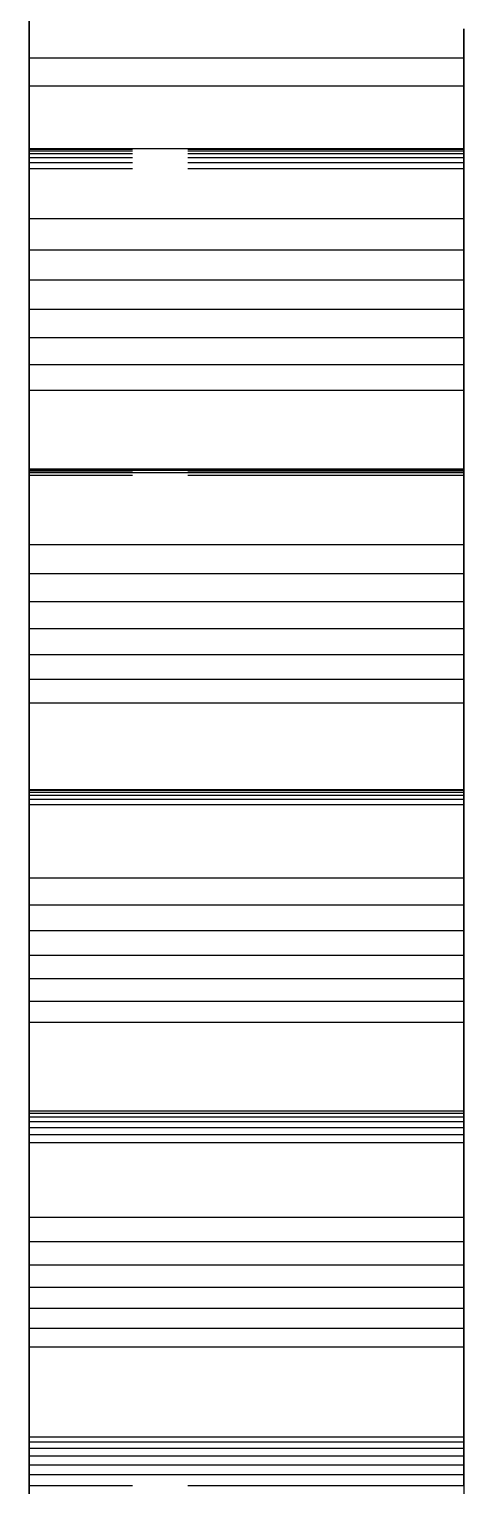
# Model space of a CAD drawing. Header units: millimetres. Extents: x -30 to 157, y -46 to 88.
# Drawn here: x 64.81 to 66.81, y 3.37 to 10.08 of the extents above; entities that cross this region are included whole.
import ezdxf

# ---------------------------------------------------------------- set-up
doc = ezdxf.new("R2010")
doc.units = ezdxf.units.MM
doc.linetypes.add('DASHED', pattern=[1.524, 1.27, -0.254])
doc.layers.add('HIDDEN', color=8, linetype='DASHED')
doc.layers.add('VISIBLE', color=7, linetype='CONTINUOUS')

msp = doc.modelspace()

# ---------------------------------------------------------------- linework, layer by layer
at = {"layer": 'HIDDEN'}
for points in [[(64.80936, 3.11144), (64.80936, 3.42258), (64.80936, 3.73373), (64.80936, 4.04487), (64.80936, 4.35601), (64.80936, 4.66716), (64.80936, 4.9783), (64.80936, 5.28945), (64.80936, 5.60059), (64.80936, 5.91173), (64.80936, 6.22288), (64.80936, 6.53402), (64.80936, 6.84517), (64.80936, 7.15631), (64.80936, 7.46745), (64.80936, 7.7786), (64.80936, 8.08974), (64.80936, 8.40089), (64.80936, 8.71203), (64.80936, 9.02317), (64.80936, 9.33432), (64.80936, 9.64546), (64.80936, 9.95661), (64.80936, 10.26775)], [(64.80936, 10.26775), (64.80936, 9.64546), (64.80936, 9.02317), (64.80936, 8.40089), (64.80936, 7.7786), (64.80936, 7.15631), (64.80936, 6.53402), (64.80936, 5.91173), (64.80936, 5.28945), (64.80936, 4.66716), (64.80936, 4.04487), (64.80936, 3.42258), (64.80936, 2.8003), (64.80936, 2.17801), (64.80936, 1.55572), (64.80936, 0.93343), (64.80936, 0.31114), (64.80936, -0.31114), (64.80936, -0.93343), (64.80936, -1.55572), (64.80936, -2.17801), (64.80936, -2.8003), (64.80936, -3.42258)], [(64.80936, 3.30192), (64.80936, 3.63211), (64.80936, 3.9623), (64.80936, 4.29249), (64.80936, 4.62268), (64.80936, 4.95287), (64.80936, 5.28306), (64.80936, 5.61326), (64.80936, 5.94345), (64.80936, 6.27364), (64.80936, 6.60383), (64.80936, 6.93402), (64.80936, 7.26421), (64.80936, 7.59441), (64.80936, 7.9246), (64.80936, 8.25479), (64.80936, 8.58498), (64.80936, 8.91517), (64.80936, 9.24536), (64.80936, 9.57555), (64.80936, 9.90575), (64.80936, 10.23594)], [(64.80936, 10.23594), (64.80936, 9.57555), (64.80936, 8.91517), (64.80936, 8.25479), (64.80936, 7.59441), (64.80936, 6.93402), (64.80936, 6.27364), (64.80936, 5.61326), (64.80936, 4.95287), (64.80936, 4.29249), (64.80936, 3.63211), (64.80936, 2.97172), (64.80936, 2.31134), (64.80936, 1.65096), (64.80936, 0.99057), (64.80936, 0.33019), (64.80936, -0.33019), (64.80936, -0.99057), (64.80936, -1.65096), (64.80936, -2.31134), (64.80936, -2.97172), (64.80936, -3.63211)], [(64.80936, 10.08237), (64.80936, 9.94794)], [(66.80936, 10.08237), (66.80936, 9.94794)], [(64.80936, 9.94794), (64.80936, 9.81886)], [(66.80936, 9.94794), (64.80936, 9.94794)], [(66.80936, 9.94794), (66.80936, 9.81886)], [(64.80936, 9.81886), (64.80936, 9.43809)], [(66.80936, 9.81886), (64.80936, 9.81886)], [(66.80936, 9.81886), (66.80936, 9.43809)], [(64.80936, 9.53088), (64.80936, 9.52744)], [(64.80936, 9.43809), (64.80936, 9.53088)], [(64.80936, 9.52744), (64.80936, 9.53088)], [(64.80936, 9.53088), (64.80936, 9.2073)], [(66.80936, 9.53088), (64.80936, 9.53088)], [(64.80936, 9.52744), (64.80936, 9.51946)], [(64.80936, 9.51946), (64.80936, 9.52744)], [(66.80936, 9.52744), (64.80936, 9.52744)], [(66.80936, 9.52744), (64.80936, 9.52744)], [(66.80936, 9.53088), (66.80936, 9.52744)], [(66.80936, 9.43809), (66.80936, 9.53088)], [(66.80936, 9.52744), (66.80936, 9.53088)], [(66.80936, 9.53088), (66.80936, 9.2073)], [(66.80936, 9.52744), (66.80936, 9.51946)], [(66.80936, 9.51946), (66.80936, 9.52744)], [(64.80936, 9.51946), (64.80936, 9.50677)], [(64.80936, 9.50677), (64.80936, 9.51946)], [(66.80936, 9.51946), (64.80936, 9.51946)], [(66.80936, 9.51946), (64.80936, 9.51946)], [(64.80936, 9.50677), (64.80936, 9.48917)], [(64.80936, 9.48917), (64.80936, 9.50677)], [(66.80936, 9.50677), (64.80936, 9.50677)], [(66.80936, 9.50677), (64.80936, 9.50677)], [(64.80936, 9.48917), (64.80936, 9.46639)], [(64.80936, 9.46639), (64.80936, 9.48917)], [(66.80936, 9.48917), (64.80936, 9.48917)], [(66.80936, 9.48917), (64.80936, 9.48917)], [(64.80936, 9.46639), (64.80936, 9.43809)], [(64.80936, 9.43809), (64.80936, 9.46639)], [(66.80936, 9.46639), (64.80936, 9.46639)], [(66.80936, 9.46639), (64.80936, 9.46639)], [(66.80936, 9.51946), (66.80936, 9.50677)], [(66.80936, 9.50677), (66.80936, 9.51946)], [(66.80936, 9.50677), (66.80936, 9.48917)], [(66.80936, 9.48917), (66.80936, 9.50677)], [(66.80936, 9.48917), (66.80936, 9.46639)], [(66.80936, 9.46639), (66.80936, 9.48917)], [(66.80936, 9.46639), (66.80936, 9.43809)], [(66.80936, 9.43809), (66.80936, 9.46639)], [(66.80936, 9.43809), (64.80936, 9.43809)], [(66.80936, 9.43809), (64.80936, 9.43809)], [(64.80936, 9.2073), (64.80936, 9.06381)], [(66.80936, 9.2073), (64.80936, 9.2073)], [(66.80936, 9.2073), (66.80936, 9.06381)], [(64.80936, 9.06381), (64.80936, 8.92471)], [(66.80936, 9.06381), (64.80936, 9.06381)], [(66.80936, 9.06381), (66.80936, 8.92471)], [(64.80936, 8.92471), (64.80936, 8.79021)], [(66.80936, 8.92471), (64.80936, 8.92471)], [(66.80936, 8.92471), (66.80936, 8.79021)], [(64.80936, 8.79021), (64.80936, 8.66054)], [(66.80936, 8.79021), (64.80936, 8.79021)], [(66.80936, 8.79021), (66.80936, 8.66054)], [(64.80936, 8.66054), (64.80936, 8.53599)], [(66.80936, 8.66054), (64.80936, 8.66054)], [(66.80936, 8.66054), (66.80936, 8.53599)], [(64.80936, 8.53599), (64.80936, 8.41697)], [(66.80936, 8.53599), (64.80936, 8.53599)], [(66.80936, 8.53599), (66.80936, 8.41697)], [(64.80936, 8.41697), (64.80936, 8.02524)], [(66.80936, 8.41697), (64.80936, 8.41697)], [(66.80936, 8.41697), (66.80936, 8.02524)], [(64.80936, 8.05465), (64.80936, 8.05027)], [(64.80936, 8.02524), (64.80936, 8.05465)], [(64.80936, 8.05027), (64.80936, 8.05465)], [(64.80936, 8.05465), (64.80936, 8.054)], [(66.80936, 8.05465), (64.80936, 8.05465)], [(64.80936, 8.054), (64.80936, 8.04852)], [(66.80936, 8.054), (64.80936, 8.054)], [(64.80936, 8.05027), (64.80936, 8.04059)], [(64.80936, 8.04059), (64.80936, 8.05027)], [(66.80936, 8.05027), (64.80936, 8.05027)], [(66.80936, 8.05027), (64.80936, 8.05027)], [(66.80936, 8.05465), (66.80936, 8.05027)], [(66.80936, 8.02524), (66.80936, 8.05465)], [(66.80936, 8.05027), (66.80936, 8.05465)], [(66.80936, 8.05465), (66.80936, 8.054)], [(66.80936, 8.054), (66.80936, 8.04852)], [(66.80936, 8.05027), (66.80936, 8.04059)], [(66.80936, 8.04059), (66.80936, 8.05027)], [(64.80936, 8.04852), (64.80936, 8.0384)], [(66.80936, 8.04852), (64.80936, 8.04852)], [(64.80936, 8.04059), (64.80936, 8.02524)], [(64.80936, 8.02524), (64.80936, 8.04059)], [(66.80936, 8.04059), (64.80936, 8.04059)], [(66.80936, 8.04059), (64.80936, 8.04059)], [(64.80936, 8.0384), (64.80936, 7.70637)], [(66.80936, 8.0384), (64.80936, 8.0384)], [(66.80936, 8.02524), (64.80936, 8.02524)], [(66.80936, 8.02524), (64.80936, 8.02524)], [(66.80936, 8.04852), (66.80936, 8.0384)], [(66.80936, 8.04059), (66.80936, 8.02524)], [(66.80936, 8.02524), (66.80936, 8.04059)], [(66.80936, 8.0384), (66.80936, 7.70637)], [(64.80936, 7.70637), (64.80936, 7.57279)], [(66.80936, 7.70637), (64.80936, 7.70637)], [(66.80936, 7.70637), (66.80936, 7.57279)], [(64.80936, 7.57279), (64.80936, 7.44373)], [(66.80936, 7.57279), (64.80936, 7.57279)], [(66.80936, 7.57279), (66.80936, 7.44373)], [(64.80936, 7.44373), (64.80936, 7.31939)], [(66.80936, 7.44373), (64.80936, 7.44373)], [(66.80936, 7.44373), (66.80936, 7.31939)], [(64.80936, 7.31939), (64.80936, 7.20002)], [(66.80936, 7.31939), (64.80936, 7.31939)], [(66.80936, 7.31939), (66.80936, 7.20002)], [(64.80936, 7.20002), (64.80936, 7.08592)], [(66.80936, 7.20002), (64.80936, 7.20002)], [(66.80936, 7.20002), (66.80936, 7.08592)], [(64.80936, 7.08592), (64.80936, 6.97748)], [(66.80936, 7.08592), (64.80936, 7.08592)], [(66.80936, 7.08592), (66.80936, 6.97748)], [(64.80936, 6.97748), (64.80936, 6.57656)], [(66.80936, 6.97748), (64.80936, 6.97748)], [(66.80936, 6.97748), (66.80936, 6.57656)], [(64.80936, 6.57888), (64.80936, 6.57656)], [(64.80936, 6.57656), (64.80936, 6.57888)], [(64.80936, 6.57656), (64.80936, 6.57888)], [(64.80936, 6.57888), (64.80936, 6.57543)], [(66.80936, 6.57888), (64.80936, 6.57888)], [(66.80936, 6.57656), (64.80936, 6.57656)], [(66.80936, 6.57656), (64.80936, 6.57656)], [(64.80936, 6.57543), (64.80936, 6.56656)], [(66.80936, 6.57543), (64.80936, 6.57543)], [(66.80936, 6.57888), (66.80936, 6.57656)], [(66.80936, 6.57656), (66.80936, 6.57888)], [(66.80936, 6.57656), (66.80936, 6.57888)], [(66.80936, 6.57888), (66.80936, 6.57543)], [(66.80936, 6.57543), (66.80936, 6.56656)], [(64.80936, 6.56656), (64.80936, 6.55256)], [(66.80936, 6.56656), (64.80936, 6.56656)], [(64.80936, 6.55256), (64.80936, 6.53365)], [(66.80936, 6.55256), (64.80936, 6.55256)], [(64.80936, 6.53365), (64.80936, 6.51001)], [(66.80936, 6.53365), (64.80936, 6.53365)], [(64.80936, 6.51001), (64.80936, 6.17103)], [(66.80936, 6.51001), (64.80936, 6.51001)], [(66.80936, 6.56656), (66.80936, 6.55256)], [(66.80936, 6.55256), (66.80936, 6.53365)], [(66.80936, 6.53365), (66.80936, 6.51001)], [(66.80936, 6.51001), (66.80936, 6.17103)], [(64.80936, 6.17103), (64.80936, 6.04795)], [(66.80936, 6.17103), (64.80936, 6.17103)], [(66.80936, 6.17103), (66.80936, 6.04795)], [(64.80936, 6.04795), (64.80936, 5.9295)], [(66.80936, 6.04795), (64.80936, 6.04795)], [(66.80936, 6.04795), (66.80936, 5.9295)], [(64.80936, 5.9295), (64.80936, 5.81589)], [(66.80936, 5.9295), (64.80936, 5.9295)], [(66.80936, 5.9295), (66.80936, 5.81589)], [(64.80936, 5.81589), (64.80936, 5.70736)], [(66.80936, 5.81589), (64.80936, 5.81589)], [(66.80936, 5.81589), (66.80936, 5.70736)], [(64.80936, 5.70736), (64.80936, 5.60421)], [(66.80936, 5.70736), (64.80936, 5.70736)], [(66.80936, 5.70736), (66.80936, 5.60421)], [(64.80936, 5.60421), (64.80936, 5.50683)], [(66.80936, 5.60421), (64.80936, 5.60421)], [(66.80936, 5.60421), (66.80936, 5.50683)], [(64.80936, 5.50683), (64.80936, 5.09849)], [(66.80936, 5.50683), (64.80936, 5.50683)], [(66.80936, 5.50683), (66.80936, 5.09849)], [(64.80936, 5.09849), (64.80936, 5.08779)], [(66.80936, 5.09849), (64.80936, 5.09849)], [(66.80936, 5.09849), (66.80936, 5.08779)], [(64.80936, 5.08779), (64.80936, 5.07121)], [(66.80936, 5.08779), (64.80936, 5.08779)], [(64.80936, 5.07121), (64.80936, 5.04914)], [(66.80936, 5.07121), (64.80936, 5.07121)], [(64.80936, 5.04914), (64.80936, 5.02186)], [(66.80936, 5.04914), (64.80936, 5.04914)], [(66.80936, 5.08779), (66.80936, 5.07121)], [(66.80936, 5.07121), (66.80936, 5.04914)], [(66.80936, 5.04914), (66.80936, 5.02186)], [(64.80936, 5.02186), (64.80936, 4.9896)], [(66.80936, 5.02186), (64.80936, 5.02186)], [(64.80936, 4.9896), (64.80936, 4.95255)], [(66.80936, 4.9896), (64.80936, 4.9896)], [(66.80936, 5.02186), (66.80936, 4.9896)], [(66.80936, 4.9896), (66.80936, 4.95255)], [(64.80936, 4.95255), (64.80936, 4.60812)], [(66.80936, 4.95255), (64.80936, 4.95255)], [(66.80936, 4.95255), (66.80936, 4.60812)], [(64.80936, 4.60812), (64.80936, 4.4961)], [(66.80936, 4.60812), (64.80936, 4.60812)], [(66.80936, 4.60812), (66.80936, 4.4961)], [(64.80936, 4.4961), (64.80936, 4.3888)], [(66.80936, 4.4961), (64.80936, 4.4961)], [(66.80936, 4.4961), (66.80936, 4.3888)], [(64.80936, 4.3888), (64.80936, 4.28642)], [(66.80936, 4.3888), (64.80936, 4.3888)], [(66.80936, 4.3888), (66.80936, 4.28642)], [(64.80936, 4.28642), (64.80936, 4.1892)], [(66.80936, 4.28642), (64.80936, 4.28642)], [(66.80936, 4.28642), (66.80936, 4.1892)], [(64.80936, 4.1892), (64.80936, 4.09746)], [(66.80936, 4.1892), (64.80936, 4.1892)], [(66.80936, 4.1892), (66.80936, 4.09746)], [(64.80936, 4.09746), (64.80936, 4.01159)], [(66.80936, 4.09746), (64.80936, 4.09746)], [(66.80936, 4.09746), (66.80936, 4.01159)], [(64.80936, 4.01159), (64.80936, 3.59766)], [(66.80936, 4.01159), (64.80936, 4.01159)], [(66.80936, 4.01159), (66.80936, 3.59766)], [(64.80936, 3.59766), (64.80936, 3.57398)], [(66.80936, 3.59766), (64.80936, 3.59766)], [(64.80936, 3.57398), (64.80936, 3.54435)], [(66.80936, 3.57398), (64.80936, 3.57398)], [(66.80936, 3.59766), (66.80936, 3.57398)], [(66.80936, 3.57398), (66.80936, 3.54435)], [(64.80936, 3.54435), (64.80936, 3.50917)], [(66.80936, 3.54435), (64.80936, 3.54435)], [(64.80936, 3.50917), (64.80936, 3.46873)], [(66.80936, 3.50917), (64.80936, 3.50917)], [(66.80936, 3.54435), (66.80936, 3.50917)], [(66.80936, 3.50917), (66.80936, 3.46873)], [(64.80936, 3.46873), (64.80936, 3.42327)], [(66.80936, 3.46873), (64.80936, 3.46873)], [(64.80936, 3.42327), (64.80936, 3.37297)], [(66.80936, 3.42327), (64.80936, 3.42327)], [(66.80936, 3.46873), (66.80936, 3.42327)], [(66.80936, 3.42327), (66.80936, 3.37297)], [(64.80936, 3.37297), (64.80936, 3.02463)], [(66.80936, 3.37297), (64.80936, 3.37297)], [(66.80936, 3.37297), (66.80936, 3.02463)]]:
    msp.add_lwpolyline(points, dxfattribs=at)
at = {"layer": 'VISIBLE'}
for points in [[(64.80936, 9.94794), (64.80936, 10.08237)], [(66.80936, 9.94794), (66.80936, 10.08237)], [(64.80936, 9.81886), (64.80936, 9.94794)], [(66.80936, 9.94794), (64.80936, 9.94794)], [(66.80936, 9.81886), (66.80936, 9.94794)], [(64.80936, 9.53088), (64.80936, 9.81886)], [(66.80936, 9.81886), (64.80936, 9.81886)], [(66.80936, 9.53088), (66.80936, 9.81886)], [(64.80936, 9.2073), (64.80936, 9.53088)], [(66.80936, 9.53088), (64.80936, 9.53088)], [(66.80936, 9.2073), (66.80936, 9.53088)], [(64.80936, 9.06381), (64.80936, 9.2073)], [(66.80936, 9.2073), (64.80936, 9.2073)], [(66.80936, 9.06381), (66.80936, 9.2073)], [(64.80936, 8.92471), (64.80936, 9.06381)], [(66.80936, 9.06381), (64.80936, 9.06381)], [(66.80936, 8.92471), (66.80936, 9.06381)], [(64.80936, 8.79021), (64.80936, 8.92471)], [(66.80936, 8.92471), (64.80936, 8.92471)], [(66.80936, 8.79021), (66.80936, 8.92471)], [(64.80936, 8.66054), (64.80936, 8.79021)], [(66.80936, 8.79021), (64.80936, 8.79021)], [(66.80936, 8.66054), (66.80936, 8.79021)], [(64.80936, 8.53599), (64.80936, 8.66054)], [(66.80936, 8.66054), (64.80936, 8.66054)], [(66.80936, 8.53599), (66.80936, 8.66054)], [(64.80936, 8.41697), (64.80936, 8.53599)], [(66.80936, 8.53599), (64.80936, 8.53599)], [(66.80936, 8.41697), (66.80936, 8.53599)], [(64.80936, 8.05465), (64.80936, 8.41697)], [(66.80936, 8.41697), (64.80936, 8.41697)], [(66.80936, 8.05465), (66.80936, 8.41697)], [(64.80936, 8.054), (64.80936, 8.05465)], [(66.80936, 8.05465), (64.80936, 8.05465)], [(64.80936, 8.04852), (64.80936, 8.054)], [(66.80936, 8.054), (64.80936, 8.054)], [(66.80936, 8.054), (66.80936, 8.05465)], [(66.80936, 8.04852), (66.80936, 8.054)], [(64.80936, 8.0384), (64.80936, 8.04852)], [(66.80936, 8.04852), (64.80936, 8.04852)], [(64.80936, 7.70637), (64.80936, 8.0384)], [(66.80936, 8.0384), (64.80936, 8.0384)], [(66.80936, 8.0384), (66.80936, 8.04852)], [(66.80936, 7.70637), (66.80936, 8.0384)], [(64.80936, 7.57279), (64.80936, 7.70637)], [(66.80936, 7.70637), (64.80936, 7.70637)], [(66.80936, 7.57279), (66.80936, 7.70637)], [(64.80936, 7.44373), (64.80936, 7.57279)], [(66.80936, 7.57279), (64.80936, 7.57279)], [(66.80936, 7.44373), (66.80936, 7.57279)], [(64.80936, 7.31939), (64.80936, 7.44373)], [(66.80936, 7.44373), (64.80936, 7.44373)], [(66.80936, 7.31939), (66.80936, 7.44373)], [(64.80936, 7.20002), (64.80936, 7.31939)], [(66.80936, 7.31939), (64.80936, 7.31939)], [(66.80936, 7.20002), (66.80936, 7.31939)], [(64.80936, 7.08592), (64.80936, 7.20002)], [(66.80936, 7.20002), (64.80936, 7.20002)], [(66.80936, 7.08592), (66.80936, 7.20002)], [(64.80936, 6.97748), (64.80936, 7.08592)], [(66.80936, 7.08592), (64.80936, 7.08592)], [(66.80936, 6.97748), (66.80936, 7.08592)], [(64.80936, 6.57888), (64.80936, 6.97748)], [(66.80936, 6.97748), (64.80936, 6.97748)], [(66.80936, 6.57888), (66.80936, 6.97748)], [(64.80936, 6.57543), (64.80936, 6.57888)], [(66.80936, 6.57888), (64.80936, 6.57888)], [(64.80936, 6.56656), (64.80936, 6.57543)], [(66.80936, 6.57543), (64.80936, 6.57543)], [(66.80936, 6.57543), (66.80936, 6.57888)], [(66.80936, 6.56656), (66.80936, 6.57543)], [(64.80936, 6.55256), (64.80936, 6.56656)], [(66.80936, 6.56656), (64.80936, 6.56656)], [(64.80936, 6.53365), (64.80936, 6.55256)], [(66.80936, 6.55256), (64.80936, 6.55256)], [(64.80936, 6.51001), (64.80936, 6.53365)], [(66.80936, 6.53365), (64.80936, 6.53365)], [(64.80936, 6.17103), (64.80936, 6.51001)], [(66.80936, 6.51001), (64.80936, 6.51001)], [(66.80936, 6.55256), (66.80936, 6.56656)], [(66.80936, 6.53365), (66.80936, 6.55256)], [(66.80936, 6.51001), (66.80936, 6.53365)], [(66.80936, 6.17103), (66.80936, 6.51001)], [(64.80936, 6.04795), (64.80936, 6.17103)], [(66.80936, 6.17103), (64.80936, 6.17103)], [(66.80936, 6.04795), (66.80936, 6.17103)], [(64.80936, 5.9295), (64.80936, 6.04795)], [(66.80936, 6.04795), (64.80936, 6.04795)], [(66.80936, 5.9295), (66.80936, 6.04795)], [(64.80936, 5.81589), (64.80936, 5.9295)], [(66.80936, 5.9295), (64.80936, 5.9295)], [(66.80936, 5.81589), (66.80936, 5.9295)], [(64.80936, 5.70736), (64.80936, 5.81589)], [(66.80936, 5.81589), (64.80936, 5.81589)], [(66.80936, 5.70736), (66.80936, 5.81589)], [(64.80936, 5.60421), (64.80936, 5.70736)], [(66.80936, 5.70736), (64.80936, 5.70736)], [(66.80936, 5.60421), (66.80936, 5.70736)], [(64.80936, 5.50683), (64.80936, 5.60421)], [(66.80936, 5.60421), (64.80936, 5.60421)], [(66.80936, 5.50683), (66.80936, 5.60421)], [(64.80936, 5.09849), (64.80936, 5.50683)], [(66.80936, 5.50683), (64.80936, 5.50683)], [(66.80936, 5.09849), (66.80936, 5.50683)], [(64.80936, 5.08779), (64.80936, 5.09849)], [(66.80936, 5.09849), (64.80936, 5.09849)], [(66.80936, 5.08779), (66.80936, 5.09849)], [(64.80936, 5.07121), (64.80936, 5.08779)], [(66.80936, 5.08779), (64.80936, 5.08779)], [(64.80936, 5.04914), (64.80936, 5.07121)], [(66.80936, 5.07121), (64.80936, 5.07121)], [(64.80936, 5.02186), (64.80936, 5.04914)], [(66.80936, 5.04914), (64.80936, 5.04914)], [(66.80936, 5.07121), (66.80936, 5.08779)], [(66.80936, 5.04914), (66.80936, 5.07121)], [(66.80936, 5.02186), (66.80936, 5.04914)], [(64.80936, 4.9896), (64.80936, 5.02186)], [(66.80936, 5.02186), (64.80936, 5.02186)], [(64.80936, 4.95255), (64.80936, 4.9896)], [(66.80936, 4.9896), (64.80936, 4.9896)], [(66.80936, 4.9896), (66.80936, 5.02186)], [(66.80936, 4.95255), (66.80936, 4.9896)], [(64.80936, 4.60812), (64.80936, 4.95255)], [(66.80936, 4.95255), (64.80936, 4.95255)], [(66.80936, 4.60812), (66.80936, 4.95255)], [(64.80936, 4.4961), (64.80936, 4.60812)], [(66.80936, 4.60812), (64.80936, 4.60812)], [(66.80936, 4.4961), (66.80936, 4.60812)], [(64.80936, 4.3888), (64.80936, 4.4961)], [(66.80936, 4.4961), (64.80936, 4.4961)], [(66.80936, 4.3888), (66.80936, 4.4961)], [(64.80936, 4.28642), (64.80936, 4.3888)], [(66.80936, 4.3888), (64.80936, 4.3888)], [(66.80936, 4.28642), (66.80936, 4.3888)], [(64.80936, 4.1892), (64.80936, 4.28642)], [(66.80936, 4.28642), (64.80936, 4.28642)], [(66.80936, 4.1892), (66.80936, 4.28642)], [(64.80936, 4.09746), (64.80936, 4.1892)], [(66.80936, 4.1892), (64.80936, 4.1892)], [(66.80936, 4.09746), (66.80936, 4.1892)], [(64.80936, 4.01159), (64.80936, 4.09746)], [(66.80936, 4.09746), (64.80936, 4.09746)], [(66.80936, 4.01159), (66.80936, 4.09746)], [(64.80936, 3.59766), (64.80936, 4.01159)], [(66.80936, 4.01159), (64.80936, 4.01159)], [(66.80936, 3.59766), (66.80936, 4.01159)], [(64.80936, 3.57398), (64.80936, 3.59766)], [(66.80936, 3.59766), (64.80936, 3.59766)], [(64.80936, 3.54435), (64.80936, 3.57398)], [(66.80936, 3.57398), (64.80936, 3.57398)], [(66.80936, 3.57398), (66.80936, 3.59766)], [(66.80936, 3.54435), (66.80936, 3.57398)], [(64.80936, 3.50917), (64.80936, 3.54435)], [(66.80936, 3.54435), (64.80936, 3.54435)], [(64.80936, 3.46873), (64.80936, 3.50917)], [(66.80936, 3.50917), (64.80936, 3.50917)], [(66.80936, 3.50917), (66.80936, 3.54435)], [(66.80936, 3.46873), (66.80936, 3.50917)], [(64.80936, 3.42327), (64.80936, 3.46873)], [(66.80936, 3.46873), (64.80936, 3.46873)], [(64.80936, 3.37297), (64.80936, 3.42327)], [(66.80936, 3.42327), (64.80936, 3.42327)], [(66.80936, 3.42327), (66.80936, 3.46873)], [(66.80936, 3.37297), (66.80936, 3.42327)]]:
    msp.add_lwpolyline(points, dxfattribs=at)

doc.saveas('drawing.dxf')
